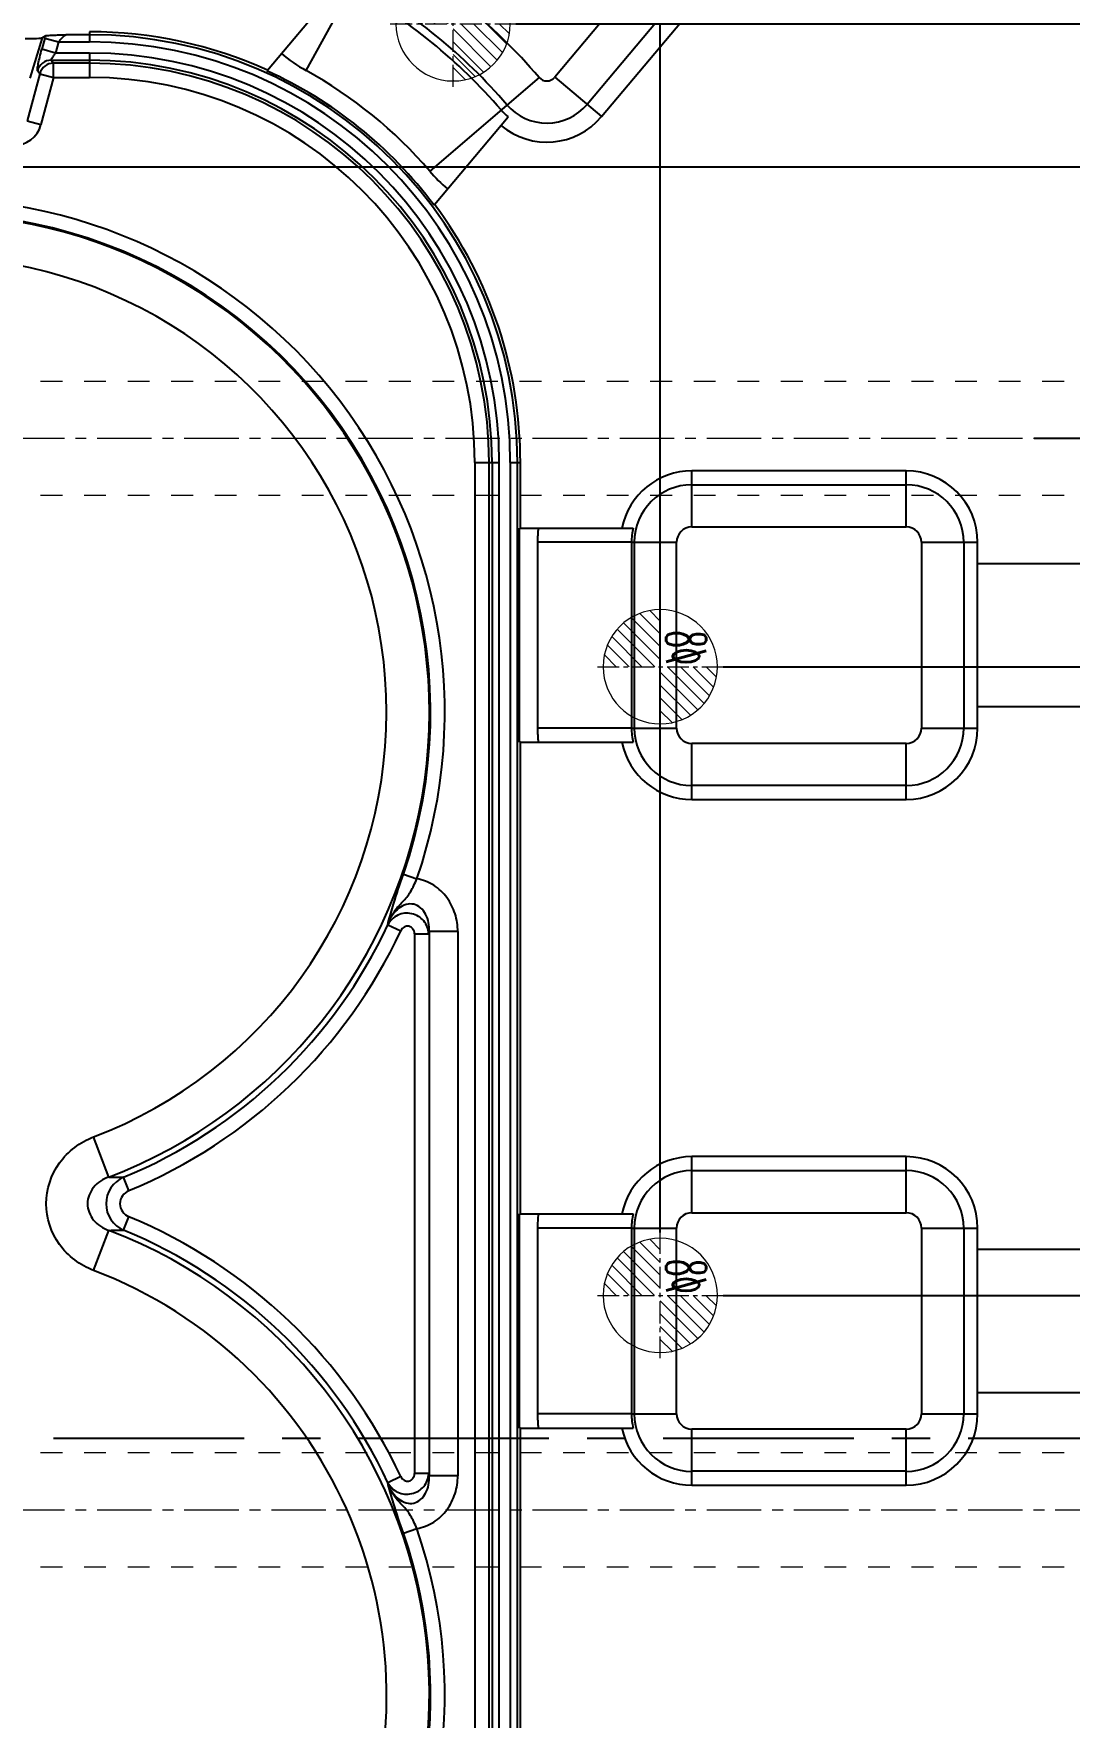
# Model space of a CAD drawing. Header units: millimetres. Extents: x 1727 to 4210, y -6182 to 759.
# Drawn here: x 2670.9 to 2743.4, y -2727.3 to -2609.5 of the extents above; entities that cross this region are included whole.
import ezdxf
from ezdxf.enums import TextEntityAlignment as Align

# ---------------------------------------------------------------- set-up
doc = ezdxf.new("R2010")
doc.units = ezdxf.units.MM
doc.header["$LTSCALE"] = 16.335
doc.header["$PDMODE"] = 3
doc.header["$PDSIZE"] = 0.3125
doc.linetypes.add('CENTER', pattern=[0.6, 0.375, -0.075, 0.075, -0.075])
doc.linetypes.add('HIDDEN', pattern=[0.2, 0.1, -0.1])
doc.layers.get('0').update_dxf_attribs({"linetype": 'CONTINUOUS'})
doc.layers.get('Defpoints').update_dxf_attribs({"linetype": 'CONTINUOUS'})
for name, color, linetype, lineweight in [('cool', 153, 'HIDDEN', 9), ('dim', 82, 'CONTINUOUS', 9), ('epin', 13, 'CONTINUOUS', 9)]:
    doc.layers.add(name, color=color, linetype=linetype, lineweight=lineweight)
doc.layers.add('DEFAULT_2', color=8, linetype='HIDDEN')
doc.styles.get("Standard").update_dxf_attribs({"font": 'txt', "width": 0.8})
doc.styles.add('TXT05', font='txt.shx', dxfattribs={"width": 0.5, "bigfont": 'gbcbig.shx'})
doc.dimstyles.new('mold', dxfattribs={"dimtxt": 8, "dimasz": 5, "dimexe": 0, "dimexo": 0, "dimgap": 0, "dimtad": 1, "dimzin": 1, "dimtxsty": 'Standard', "dimcen": 0, "dimclrd": 4, "dimclre": 4, "dimclrt": 6, "dimazin": 0, "dimtfac": 1, "dimtofl": 0, "dimtmove": 0, "dimatfit": 3, "dimfxl": 0, "dimarcsym": 0})

# ---------------------------------------------------------------- blocks, each defined once
blk = doc.blocks.new('epin_ejp_8')
at = {"layer": 'epin'}
h = blk.add_hatch(dxfattribs=at)
h.set_pattern_fill('_ANSI31', color=123, scale=0.2, angle=90, style=0)
h.set_pattern_definition([(135, (-263.1036, 1313.3417), (-0.4490128, -0.4490128), [])])
h.paths.add_polyline_path([(0, 4, 0.414214), (-4, 0), (0, 0)])
h.paths.add_polyline_path([(4, 0), (0, 0), (0, -4, 0.414214)])
at = {"layer": 'epin', "color": 1, "linetype": 'CENTER', "ltscale": 0.248791}
for p, q in [((0, -4.4), (0, 4.4)), ((-4.4, 0), (4.4, 0))]:
    blk.add_line(p, q, dxfattribs=at)
at = {"layer": 'epin'}
blk.add_circle((0, 0), 4, dxfattribs=at)
at = {"layer": 'epin', "color": 6, "style": 'TXT05', "width": 0.5}
blk.add_text('%%c8', height=2.8, dxfattribs=at).set_placement((1.33, 1.8), align=Align.MIDDLE)
blk = doc.blocks.new('124')
at = {"layer": 'cool', "ltscale": 0.932966}
for p, q in [((10.14, -1344.71), (401.48, -1344.71)), ((10.14, -1352.71), (401.48, -1352.71))]:
    blk.add_line(p, q, dxfattribs=at)
at = {"layer": 'cool', "color": 1, "linetype": 'CENTER', "ltscale": 0.621977}
blk.add_line((-4.19, -1348.71), (415.81, -1348.71), dxfattribs=at)
blk = doc.blocks.new('*D524')
at = {"color": 4, "lineweight": -2}
for p, q in [((2713.22, -2532.77), (2819.63, -2532.77)), ((2819.63, -2537.77), (2819.63, -2877.77)), ((2704.39, -2882.77), (2819.63, -2882.77))]:
    blk.add_line(p, q, dxfattribs=at)
at = {"color": 4}
for points in [[(2818.8, -2537.77), (2820.46, -2537.77), (2819.63, -2532.77)], [(2818.8, -2877.77), (2820.46, -2877.77), (2819.63, -2882.77)]]:
    blk.add_solid(points, dxfattribs=at)
at = {"layer": 'Defpoints', "color": 0}
for p in [(2713.22, -2532.77), (2704.39, -2882.77), (2819.63, -2882.77)]:
    blk.add_point(p, dxfattribs=at)
at = {"color": 6, "insert": (2814.96, -2677.07), "char_height": 8, "attachment_point": 5, "rotation": 90}
blk.add_mtext('350,00', dxfattribs=at)
blk = doc.blocks.new('*D566')
at = {"layer": 'Defpoints', "color": 0}
for p in [(2562.27, -2707.77), (2766.46, -2707.77), (2778.75, -2707.77)]:
    blk.add_point(p, dxfattribs=at)
at = {"layer": 'dim', "color": 4, "lineweight": -2}
blk.add_line((2766.46, -2707.77), (2789.42, -2707.77), dxfattribs=at)
at = {"layer": 'dim', "color": 6, "insert": (2784.08, -2704.85), "char_height": 5, "attachment_point": 5}
blk.add_mtext('0,00', dxfattribs=at)
blk = doc.blocks.new('*D567')
at = {"layer": 'Defpoints', "color": 0}
for p in [(2719.17, -2697.77), (2778.75, -2697.77), (2562.27, -2707.77)]:
    blk.add_point(p, dxfattribs=at)
at = {"layer": 'dim', "color": 4, "lineweight": -2}
blk.add_line((2719.17, -2697.77), (2792.08, -2697.77), dxfattribs=at)
at = {"layer": 'dim', "color": 6, "insert": (2785.42, -2694.85), "char_height": 5, "attachment_point": 5}
blk.add_mtext('10,00', dxfattribs=at)
blk = doc.blocks.new('*D568')
at = {"layer": 'Defpoints', "color": 0}
for p in [(2719.17, -2653.77), (2778.75, -2653.77), (2562.27, -2707.77)]:
    blk.add_point(p, dxfattribs=at)
at = {"layer": 'dim', "color": 4, "lineweight": -2}
blk.add_line((2719.17, -2653.77), (2794.08, -2653.77), dxfattribs=at)
at = {"layer": 'dim', "color": 6, "insert": (2786.42, -2650.85), "char_height": 5, "attachment_point": 5}
blk.add_mtext('54,00', dxfattribs=at)
blk = doc.blocks.new('*D569')
at = {"layer": 'Defpoints', "color": 0}
for p in [(2740.93, -2637.77), (2778.75, -2637.77), (2562.27, -2707.77)]:
    blk.add_point(p, dxfattribs=at)
at = {"layer": 'dim', "color": 4, "lineweight": -2}
blk.add_line((2740.93, -2637.77), (2793.42, -2637.77), dxfattribs=at)
at = {"layer": 'dim', "color": 6, "insert": (2786.08, -2634.85), "char_height": 5, "attachment_point": 5}
blk.add_mtext('70,00', dxfattribs=at)
blk = doc.blocks.new('*D570')
at = {"layer": 'Defpoints', "color": 0}
for p in [(2565.57, -2618.77), (2778.75, -2618.77), (2562.27, -2707.77)]:
    blk.add_point(p, dxfattribs=at)
at = {"layer": 'dim', "color": 4, "lineweight": -2}
blk.add_line((2565.57, -2618.77), (2794.08, -2618.77), dxfattribs=at)
at = {"layer": 'dim', "color": 6, "insert": (2786.42, -2615.85), "char_height": 5, "attachment_point": 5}
blk.add_mtext('89,00', dxfattribs=at)
blk = doc.blocks.new('*D571')
at = {"layer": 'Defpoints', "color": 0}
for p in [(2566.67, -2599.77), (2778.75, -2599.77), (2562.27, -2707.77)]:
    blk.add_point(p, dxfattribs=at)
at = {"layer": 'dim', "color": 4, "lineweight": -2}
blk.add_line((2566.67, -2599.77), (2796.08, -2599.77), dxfattribs=at)
at = {"layer": 'dim', "color": 6, "insert": (2787.42, -2596.85), "char_height": 5, "attachment_point": 5}
blk.add_mtext('108,00', dxfattribs=at)
blk = doc.blocks.new('*D572')
at = {"layer": 'Defpoints', "color": 0}
for p in [(2704.67, -2608.77), (2778.75, -2608.77), (2562.27, -2707.77)]:
    blk.add_point(p, dxfattribs=at)
at = {"layer": 'dim', "color": 4, "lineweight": -2}
blk.add_line((2704.67, -2608.77), (2794.08, -2608.77), dxfattribs=at)
at = {"layer": 'dim', "color": 6, "insert": (2786.42, -2605.85), "char_height": 5, "attachment_point": 5}
blk.add_mtext('99,00', dxfattribs=at)
blk = doc.blocks.new('*D573')
at = {"layer": 'Defpoints', "color": 0}
for p in [(2741.07, -2557.77), (2778.75, -2557.77), (2562.27, -2707.77)]:
    blk.add_point(p, dxfattribs=at)
at = {"layer": 'dim', "color": 4, "lineweight": -2}
blk.add_line((2741.07, -2557.77), (2796.08, -2557.77), dxfattribs=at)
at = {"layer": 'dim', "color": 6, "insert": (2787.42, -2554.85), "char_height": 5, "attachment_point": 5}
blk.add_mtext('150,00', dxfattribs=at)
blk = doc.blocks.new('*D574')
at = {"layer": 'Defpoints', "color": 0}
for p in [(2721.39, -2582.77), (2778.75, -2582.77), (2562.27, -2707.77)]:
    blk.add_point(p, dxfattribs=at)
at = {"layer": 'dim', "color": 4, "lineweight": -2}
blk.add_line((2721.39, -2582.77), (2796.75, -2582.77), dxfattribs=at)
at = {"layer": 'dim', "color": 6, "insert": (2787.75, -2579.85), "char_height": 5, "attachment_point": 5}
blk.add_mtext('125,00', dxfattribs=at)
blk = doc.blocks.new('*D578')
at = {"layer": 'Defpoints', "color": 0}
for p in [(2700.27, -2525.66), (2700.27, -2604.37), (2562.27, -2707.77)]:
    blk.add_point(p, dxfattribs=at)
at = {"layer": 'dim', "color": 4, "lineweight": -2}
blk.add_line((2700.27, -2604.37), (2700.27, -2507.66), dxfattribs=at)
at = {"layer": 'dim', "color": 6, "insert": (2697.36, -2516.66), "char_height": 5, "attachment_point": 5, "rotation": 90}
blk.add_mtext('138,00', dxfattribs=at)
blk = doc.blocks.new('*D579')
at = {"layer": 'Defpoints', "color": 0}
for p in [(2714.77, -2525.66), (2714.77, -2693.37), (2562.27, -2707.77)]:
    blk.add_point(p, dxfattribs=at)
at = {"layer": 'dim', "color": 4, "lineweight": -2}
blk.add_line((2714.77, -2693.37), (2714.77, -2506.99), dxfattribs=at)
at = {"layer": 'dim', "color": 6, "insert": (2711.86, -2516.32), "char_height": 5, "attachment_point": 5, "rotation": 90}
blk.add_mtext('152,50', dxfattribs=at)
blk = doc.blocks.new('*D580')
at = {"layer": 'Defpoints', "color": 0}
for p in [(2732.27, -2525.66), (2732.27, -2554.47), (2562.27, -2707.77)]:
    blk.add_point(p, dxfattribs=at)
at = {"layer": 'dim', "color": 4, "lineweight": -2}
blk.add_line((2732.27, -2554.47), (2732.27, -2508.32), dxfattribs=at)
at = {"layer": 'dim', "color": 6, "insert": (2729.36, -2516.99), "char_height": 5, "attachment_point": 5, "rotation": 90}
blk.add_mtext('170,00', dxfattribs=at)
blk = doc.blocks.new('*D581')
at = {"layer": 'Defpoints', "color": 0}
for p in [(2562.27, -2707.77), (2719.17, -2748.77), (2779.7, -2748.77)]:
    blk.add_point(p, dxfattribs=at)
at = {"layer": 'dim', "color": 4, "lineweight": -2}
blk.add_line((2719.17, -2748.77), (2793.7, -2748.77), dxfattribs=at)
at = {"layer": 'dim', "color": 6, "insert": (2786.7, -2745.85), "char_height": 5, "attachment_point": 5}
blk.add_mtext('41,00', dxfattribs=at)
blk = doc.blocks.new('*D582')
at = {"layer": 'Defpoints', "color": 0}
for p in [(2562.27, -2707.77), (2752.87, -2712.77), (2779.7, -2716.68)]:
    blk.add_point(p, dxfattribs=at)
at = {"layer": 'dim', "color": 4, "lineweight": -2}
for p, q in [((2752.87, -2712.77), (2771.7, -2712.77)), ((2771.7, -2712.77), (2775.7, -2716.68)), ((2775.7, -2716.68), (2791.04, -2716.68))]:
    blk.add_line(p, q, dxfattribs=at)
at = {"layer": 'dim', "color": 6, "insert": (2785.37, -2713.76), "char_height": 5, "attachment_point": 5}
blk.add_mtext('5,00', dxfattribs=at)
blk = doc.blocks.new('*D583')
at = {"layer": 'Defpoints', "color": 0}
for p in [(2562.27, -2707.77), (2740.71, -2767.77), (2779.7, -2767.77)]:
    blk.add_point(p, dxfattribs=at)
at = {"layer": 'dim', "color": 4, "lineweight": -2}
blk.add_line((2740.71, -2767.77), (2794.37, -2767.77), dxfattribs=at)
at = {"layer": 'dim', "color": 6, "insert": (2787.04, -2764.85), "char_height": 5, "attachment_point": 5}
blk.add_mtext('60,00', dxfattribs=at)
blk = doc.blocks.new('*D584')
at = {"layer": 'Defpoints', "color": 0}
for p in [(2562.27, -2707.77), (2593.67, -2796.77), (2779.7, -2796.77)]:
    blk.add_point(p, dxfattribs=at)
at = {"layer": 'dim', "color": 4, "lineweight": -2}
blk.add_line((2593.67, -2796.77), (2795.04, -2796.77), dxfattribs=at)
at = {"layer": 'dim', "color": 6, "insert": (2787.37, -2793.85), "char_height": 5, "attachment_point": 5}
blk.add_mtext('89,00', dxfattribs=at)
blk = doc.blocks.new('*D585')
at = {"layer": 'Defpoints', "color": 0}
for p in [(2562.27, -2707.77), (2708.38, -2822.77), (2779.7, -2822.77)]:
    blk.add_point(p, dxfattribs=at)
at = {"layer": 'dim', "color": 4, "lineweight": -2}
blk.add_line((2708.38, -2822.77), (2796.37, -2822.77), dxfattribs=at)
at = {"layer": 'dim', "color": 6, "insert": (2788.04, -2819.85), "char_height": 5, "attachment_point": 5}
blk.add_mtext('115,00', dxfattribs=at)
blk = doc.blocks.new('*D586')
at = {"layer": 'Defpoints', "color": 0}
for p in [(2562.27, -2707.77), (2704.17, -2783.77), (2779.7, -2783.77)]:
    blk.add_point(p, dxfattribs=at)
at = {"layer": 'dim', "color": 4, "lineweight": -2}
blk.add_line((2704.17, -2783.77), (2795.04, -2783.77), dxfattribs=at)
at = {"layer": 'dim', "color": 6, "insert": (2787.37, -2780.85), "char_height": 5, "attachment_point": 5}
blk.add_mtext('76,00', dxfattribs=at)
blk = doc.blocks.new('*D587')
at = {"layer": 'Defpoints', "color": 0}
for p in [(2562.27, -2707.77), (2741.07, -2857.77), (2779.7, -2857.77)]:
    blk.add_point(p, dxfattribs=at)
at = {"layer": 'dim', "color": 4, "lineweight": -2}
blk.add_line((2741.07, -2857.77), (2797.04, -2857.77), dxfattribs=at)
at = {"layer": 'dim', "color": 6, "insert": (2788.37, -2854.85), "char_height": 5, "attachment_point": 5}
blk.add_mtext('150,00', dxfattribs=at)
blk = doc.blocks.new('*D591')
at = {"layer": 'Defpoints', "color": 0}
for p in [(2562.27, -2707.77), (2699.77, -2788.17), (2699.77, -2889.02)]:
    blk.add_point(p, dxfattribs=at)
at = {"layer": 'dim', "color": 4, "lineweight": -2}
blk.add_line((2699.77, -2788.17), (2699.77, -2907.69), dxfattribs=at)
at = {"layer": 'dim', "color": 6, "insert": (2696.86, -2898.36), "char_height": 5, "attachment_point": 5, "rotation": 90}
blk.add_mtext('137,50', dxfattribs=at)
blk = doc.blocks.new('*D592')
at = {"layer": 'Defpoints', "color": 0}
for p in [(2562.27, -2707.77), (2714.77, -2753.17), (2714.77, -2889.02)]:
    blk.add_point(p, dxfattribs=at)
at = {"layer": 'dim', "color": 4, "lineweight": -2}
blk.add_line((2714.77, -2753.17), (2714.77, -2907.69), dxfattribs=at)
at = {"layer": 'dim', "color": 6, "insert": (2711.86, -2898.36), "char_height": 5, "attachment_point": 5, "rotation": 90}
blk.add_mtext('152,50', dxfattribs=at)
blk = doc.blocks.new('*D593')
at = {"layer": 'Defpoints', "color": 0}
for p in [(2562.27, -2707.77), (2732.27, -2861.43), (2732.27, -2889.02)]:
    blk.add_point(p, dxfattribs=at)
at = {"layer": 'dim', "color": 4, "lineweight": -2}
blk.add_line((2732.27, -2861.43), (2732.27, -2906.36), dxfattribs=at)
at = {"layer": 'dim', "color": 6, "insert": (2729.36, -2897.69), "char_height": 5, "attachment_point": 5, "rotation": 90}
blk.add_mtext('170,00', dxfattribs=at)

msp = doc.modelspace()

# ---------------------------------------------------------------- linework, layer by layer
at = {"color": 7, "linetype": 'Continuous'}
for p, q in [((2717.123, -2600.903), (2707.385, -2612.508)), ((2689.981, -2612.031), (2694.852, -2603.205)), ((2719.386, -2602.802), (2709.648, -2614.407)), ((2710.664, -2615.26), (2720.402, -2603.654)), ((2687.277, -2612.017), (2692.484, -2605.811)), ((2671.518, -2609.739), (2670.656, -2612.574)), ((2671.692, -2609.775), (2671.484, -2610.551)), ((2671.518, -2609.739), (2671.738, -2609.606)), ((2671.692, -2609.775), (2672.66, -2610.035)), ((2672.66, -2610.035), (2672.452, -2610.81)), ((2672.66, -2610.035), (2674.833, -2610.035)), ((2674.833, -2609.533), (2673.167, -2609.533)), ((2674.833, -2609.329), (2674.833, -2610.035)), ((2672.452, -2610.81), (2671.484, -2610.551)), ((2672.151, -2611.312), (2674.833, -2611.312)), ((2672.151, -2611.312), (2672.31, -2611.519)), ((2674.833, -2610.81), (2672.452, -2610.81)), ((2674.833, -2610.81), (2674.833, -2612.522)), ((2671.342, -2612.262), (2670.46, -2615.555)), ((2671.342, -2612.262), (2671.183, -2612.055)), ((2671.342, -2612.262), (2672.31, -2612.522)), ((2672.31, -2612.522), (2671.428, -2615.815)), ((2672.31, -2612.522), (2672.31, -2611.519)), ((2674.833, -2611.519), (2672.31, -2611.519)), ((2672.31, -2612.522), (2674.833, -2612.522)), ((2706.288, -2612.514), (2698.638, -2619.078)), ((2707.385, -2612.508), (2710.664, -2615.26)), ((2670.46, -2615.555), (2671.428, -2615.815)), ((2698.973, -2621.415), (2704.119, -2615.281)), ((2701.79, -2639.479), (2703.501, -2639.479)), ((2701.79, -2639.479), (2701.79, -2751.034)), ((2702.793, -2751.034), (2702.793, -2639.479)), ((2703, -2639.479), (2703, -2751.034)), ((2703.501, -2751.034), (2703.501, -2639.479)), ((2704.277, -2639.479), (2704.983, -2639.479)), ((2704.277, -2639.479), (2704.277, -2751.034)), ((2704.779, -2751.034), (2704.779, -2639.479)), ((2704.983, -2644.059), (2704.983, -2639.479)), ((2731.983, -2640.059), (2716.983, -2640.059)), ((2716.983, -2643.987), (2716.983, -2640.059)), ((2731.983, -2643.987), (2731.983, -2640.059)), ((2716.983, -2641.032), (2731.983, -2641.032)), ((2704.931, -2659.059), (2704.931, -2644.059)), ((2704.983, -2644.059), (2712.879, -2644.059)), ((2716.983, -2643.987), (2731.983, -2643.987)), ((2712.759, -2645.059), (2706.183, -2645.059)), ((2706.183, -2645.059), (2706.183, -2658.059)), ((2712.759, -2645.059), (2712.759, -2658.059)), ((2712.879, -2645.059), (2715.911, -2645.059)), ((2712.957, -2658.059), (2712.957, -2645.059)), ((2715.911, -2658.059), (2715.911, -2645.059)), ((2733.055, -2645.059), (2736.983, -2645.059)), ((2733.055, -2645.059), (2733.055, -2658.059)), ((2736.01, -2645.059), (2736.01, -2658.059)), ((2736.983, -2658.059), (2736.983, -2645.059)), ((2752.048, -2646.559), (2736.983, -2646.559)), ((2736.964, -2656.559), (2757.048, -2656.559)), ((2712.759, -2658.059), (2706.183, -2658.059)), ((2712.879, -2658.059), (2715.911, -2658.059)), ((2733.055, -2658.059), (2736.983, -2658.059)), ((2704.983, -2659.059), (2712.879, -2659.059)), ((2704.983, -2692.059), (2704.983, -2659.059)), ((2731.983, -2659.131), (2716.983, -2659.131)), ((2716.983, -2663.059), (2716.983, -2659.131)), ((2731.983, -2663.059), (2731.983, -2659.131)), ((2731.983, -2662.085), (2716.983, -2662.085)), ((2716.983, -2663.059), (2731.983, -2663.059)), ((2696.794, -2668.291), (2697.739, -2668.616)), ((2695.708, -2671.824), (2695.739, -2671.68)), ((2695.708, -2671.824), (2696.614, -2672.247)), ((2697.567, -2672.458), (2698.566, -2672.458)), ((2697.567, -2672.458), (2697.567, -2710.246)), ((2700.598, -2672.308), (2698.599, -2672.308)), ((2698.599, -2672.308), (2698.599, -2710.396)), ((2700.598, -2672.307), (2700.598, -2710.397)), ((2676.178, -2689.484), (2675.11, -2686.682)), ((2731.983, -2688.059), (2716.983, -2688.059)), ((2716.983, -2691.987), (2716.983, -2688.059)), ((2731.983, -2691.987), (2731.983, -2688.059)), ((2716.983, -2689.032), (2731.983, -2689.032)), ((2677.588, -2690.428), (2677.207, -2689.504)), ((2677.207, -2693.2), (2677.588, -2692.276)), ((2704.931, -2707.059), (2704.931, -2692.059)), ((2704.983, -2692.059), (2712.879, -2692.059)), ((2716.983, -2691.987), (2731.983, -2691.987)), ((2675.11, -2696.022), (2676.178, -2693.22)), ((2712.759, -2693.059), (2706.183, -2693.059)), ((2706.183, -2693.059), (2706.183, -2706.059)), ((2712.759, -2693.059), (2712.759, -2706.059)), ((2712.879, -2693.059), (2715.911, -2693.059)), ((2712.957, -2706.059), (2712.957, -2693.059)), ((2715.911, -2706.059), (2715.911, -2693.059)), ((2733.055, -2693.059), (2736.983, -2693.059)), ((2733.055, -2693.059), (2733.055, -2706.059)), ((2736.01, -2693.059), (2736.01, -2706.059)), ((2736.983, -2706.059), (2736.983, -2693.059)), ((2752.048, -2694.559), (2736.983, -2694.559)), ((2736.964, -2704.559), (2757.048, -2704.559)), ((2712.759, -2706.059), (2706.183, -2706.059)), ((2712.879, -2706.059), (2715.911, -2706.059)), ((2733.055, -2706.059), (2736.983, -2706.059)), ((2704.983, -2707.059), (2712.879, -2707.059)), ((2704.983, -2741.059), (2704.983, -2707.059)), ((2731.983, -2707.131), (2716.983, -2707.131)), ((2716.983, -2711.059), (2716.983, -2707.131)), ((2731.983, -2711.059), (2731.983, -2707.131)), ((2696.614, -2710.458), (2695.708, -2710.88)), ((2698.566, -2710.246), (2697.567, -2710.246)), ((2700.598, -2710.396), (2698.599, -2710.396)), ((2731.983, -2710.085), (2716.983, -2710.085)), ((2695.739, -2711.025), (2695.708, -2710.88)), ((2716.983, -2711.059), (2731.983, -2711.059)), ((2696.794, -2714.414), (2697.74, -2714.089))]:
    msp.add_line(p, q, dxfattribs=at)
at = {"color": 1, "linetype": 'CENTER', "ltscale": 2.176921}
msp.add_line((2352.273, -2707.769), (2772.273, -2707.769), dxfattribs=at)
at = {"color": 7, "linetype": 'Continuous'}
for centre, radius, start, end in [((2674.833, -2639.479), 41.431, 40.60493, 61.10635), ((2674.833, -2639.479), 37.926, 40.60493, 61.10635), ((2674.833, -2639.479), 38.476, 40.60493, 61.10635), ((2693.985, -2615.749), 23.079, 164.56549, 164.99997), ((2674.833, -2639.479), 30.15, 65.62256, 90), ((2674.833, -2639.479), 29.946, 0, 90), ((2674.833, -2639.479), 29.444, 0, 90), ((2672.155, -2612.32), 1.008, 90.24128, 164.75867), ((2674.833, -2639.479), 28.668, 0, 90), ((2674.833, -2639.479), 28.167, 0, 90), ((2695.199, -2602.576), 10.8, 230, 241.10635), ((2672.314, -2612.527), 1.008, 90.22948, 164.77052), ((2674.833, -2639.479), 27.959, 0, 90), ((2674.833, -2639.479), 26.957, 0, 90), ((2674.833, -2639.479), 30.098, 36.7847, 65.65046), ((2674.833, -2639.479), 31.35, 40.60493, 61.10635), ((2706.834, -2612.046), 0.719, 220.60493, 320), ((2706.834, -2612.046), 4.224, 220.60493, 230), ((2706.834, -2612.046), 3.674, 220.60493, 320), ((2669.492, -2615.296), 2.004, 269.98167, 345.01778), ((2706.834, -2612.046), 5, 230, 320), ((2706.834, -2612.046), 10.8, 220.60493, 230), ((2663.778, -2656.931), 34.916, 341.0165, 119.00234), ((2663.778, -2656.931), 34.835, 290.85165, 114.60938), ((2663.778, -2656.931), 35.915, 341.01334, 97.31833), ((2674.833, -2639.479), 30.15, 0, 36.80809), ((2663.778, -2656.931), 31.836, 290.85169, 131.64665), ((2716.983, -2645.059), 5, 90, 168.46304), ((2731.983, -2645.059), 5, 0, 90), ((2716.983, -2645.059), 4.027, 90, 180), ((2731.983, -2645.059), 4.027, 0, 90), ((2716.983, -2645.059), 10.8, 174.68723, 180), ((2716.983, -2645.059), 4.224, 166.30535, 180), ((2716.983, -2645.059), 1.072, 90, 180), ((2731.983, -2645.059), 1.072, 0, 90), ((2716.983, -2658.059), 10.8, 180, 185.31277), ((2716.983, -2658.059), 4.224, 180, 193.69465), ((2716.983, -2658.059), 4.027, 180, 270), ((2716.983, -2658.059), 1.072, 180, 270), ((2731.983, -2658.059), 5, 270, 0), ((2731.983, -2658.059), 4.027, 270, 0), ((2731.983, -2658.059), 1.072, 270, 0), ((2716.983, -2658.059), 5, 191.53696, 270), ((2663.778, -2656.931), 35.233, 292.40459, 334.99414), ((2663.778, -2656.931), 36.232, 292.40471, 334.99414), ((2624.789, -2656.742), 75.433, 347.9727, 348.0931), ((2716.983, -2693.059), 5, 90, 168.46304), ((2731.983, -2693.059), 5, 0, 90), ((2716.983, -2693.059), 4.027, 90, 180), ((2731.983, -2693.059), 4.027, 0, 90), ((2677.996, -2691.352), 2.01, 113.13025, 246.8723), ((2663.778, -2725.773), 36.232, 25.00588, 67.59529), ((2716.983, -2693.059), 10.8, 174.68723, 180), ((2716.983, -2693.059), 4.224, 166.30535, 180), ((2716.983, -2693.059), 1.072, 90, 180), ((2731.983, -2693.059), 1.072, 0, 90), ((2663.778, -2725.773), 34.835, 241.53828, 69.14835), ((2663.778, -2725.773), 35.233, 25.00586, 67.59541), ((2663.778, -2725.773), 31.836, 249.59286, 69.1483), ((2716.983, -2706.059), 10.8, 180, 185.31277), ((2716.983, -2706.059), 4.224, 180, 193.69465), ((2716.983, -2706.059), 4.027, 180, 270), ((2716.983, -2706.059), 1.072, 180, 270), ((2731.983, -2706.059), 5, 270, 0), ((2731.983, -2706.059), 4.027, 270, 0), ((2731.983, -2706.059), 1.072, 270, 0), ((2716.983, -2706.059), 5, 191.53696, 270), ((2624.801, -2725.96), 75.42, 11.90676, 12.02719), ((2663.778, -2725.773), 35.915, 263.99231, 18.9863), ((2663.778, -2725.773), 34.916, 263.99549, 18.98515)]:
    msp.add_arc(centre, radius, start, end, dxfattribs=at)
msp.add_ellipse((2670.47, -2609.743), major_axis=(1.053, 0.009), ratio=0.0567968, start_param=-1.7190994, end_param=-0.0952047, dxfattribs=at)
for points, knots in [([(2671.738, -2609.606), (2671.754, -2609.596), (2671.814, -2609.591), (2671.923, -2609.577), (2672.082, -2609.569), (2672.348, -2609.556), (2672.713, -2609.546), (2673.014, -2609.538), (2673.167, -2609.533)], [0, 0, 0, 0, 0.0399172, 0.1207619, 0.2341016, 0.3702991, 0.67908, 1, 1, 1, 1]), ([(2672.66, -2610.035), (2672.708, -2609.975), (2672.802, -2609.864), (2672.941, -2609.712), (2673.059, -2609.605), (2673.133, -2609.54), (2673.167, -2609.533)], [0, 0, 0, 0, 0.3176558, 0.6119425, 0.8543796, 1, 1, 1, 1]), ([(2671.183, -2612.055), (2671.173, -2612.042), (2671.176, -2611.988), (2671.181, -2611.893), (2671.206, -2611.745), (2671.257, -2611.474), (2671.349, -2611.07), (2671.436, -2610.731), (2671.484, -2610.551)], [0, 0, 0, 0, 0.0309384, 0.0957, 0.1929796, 0.3186544, 0.6353373, 1, 1, 1, 1]), ([(2672.452, -2610.81), (2672.406, -2610.869), (2672.324, -2610.975), (2672.217, -2611.136), (2672.168, -2611.22), (2672.135, -2611.305), (2672.151, -2611.312)], [0, 0, 0, 0, 0.378419, 0.6956466, 0.913011, 1, 1, 1, 1]), ([(2695.739, -2671.68), (2695.858, -2671.246), (2696.168, -2670.103), (2696.556, -2668.983), (2696.795, -2668.289)], [0, 0, 0, 0, 0.3797776, 1, 1, 1, 1]), ([(2695.739, -2671.68), (2695.847, -2671.401), (2696.062, -2671.002), (2696.434, -2670.536), (2696.743, -2670.218), (2697.043, -2669.889), (2697.305, -2669.508), (2697.531, -2669.077), (2697.671, -2668.773), (2697.739, -2668.616)], [0, 0, 0, 0, 0.2433233, 0.3648573, 0.4848852, 0.6041115, 0.7275307, 0.8603187, 1, 1, 1, 1]), ([(2700.598, -2672.307), (2700.598, -2671.886), (2700.473, -2671.037), (2699.9, -2669.886), (2698.965, -2668.996), (2698.154, -2668.685), (2697.739, -2668.616)], [0, 0, 0, 0, 0.2502077, 0.5004126, 0.7502905, 1, 1, 1, 1]), ([(2698.599, -2672.308), (2698.609, -2672.095), (2698.582, -2671.674), (2698.387, -2671.088), (2698.03, -2670.622), (2697.529, -2670.345), (2696.958, -2670.384), (2696.44, -2670.658), (2696.019, -2671.111), (2695.82, -2671.482), (2695.739, -2671.68)], [0, 0, 0, 0, 0.1352842, 0.2649181, 0.3870318, 0.5001554, 0.6130562, 0.7348253, 0.8644458, 1, 1, 1, 1]), ([(2698.566, -2672.458), (2698.556, -2672.138), (2698.301, -2671.48), (2697.401, -2670.949), (2696.362, -2671.051), (2695.852, -2671.539), (2695.708, -2671.824)], [0, 0, 0, 0, 0.246892, 0.5000245, 0.7531398, 1, 1, 1, 1]), ([(2697.567, -2672.458), (2697.567, -2672.341), (2697.489, -2672.11), (2697.193, -2671.889), (2696.831, -2671.964), (2696.664, -2672.14), (2696.614, -2672.247)], [0, 0, 0, 0, 0.2579226, 0.4998142, 0.7418401, 1, 1, 1, 1]), ([(2675.11, -2696.022), (2674.175, -2695.666), (2672.466, -2694.389), (2671.471, -2691.352), (2672.466, -2688.315), (2674.176, -2687.038), (2675.11, -2686.682)], [0, 0, 0, 0, 0.2502705, 0.5000355, 0.749785, 1, 1, 1, 1]), ([(2676.178, -2689.484), (2675.77, -2689.622), (2675.02, -2690.097), (2674.529, -2691.352), (2675.02, -2692.607), (2675.77, -2693.082), (2676.178, -2693.22)], [0, 0, 0, 0, 0.2572614, 0.4999923, 0.7427258, 1, 1, 1, 1]), ([(2676.178, -2689.484), (2676.265, -2689.486), (2676.608, -2689.492), (2676.952, -2689.499), (2677.207, -2689.504)], [0, 0, 0, 0, 0.255955, 1, 1, 1, 1]), ([(2677.588, -2690.428), (2677.406, -2690.503), (2677.09, -2690.768), (2676.889, -2691.352), (2677.09, -2691.936), (2677.406, -2692.201), (2677.588, -2692.276)], [0, 0, 0, 0, 0.252418, 0.499957, 0.7474939, 1, 1, 1, 1]), ([(2676.178, -2693.22), (2676.265, -2693.218), (2676.608, -2693.212), (2676.952, -2693.205), (2677.207, -2693.2)], [0, 0, 0, 0, 0.2559276, 1, 1, 1, 1]), ([(2695.708, -2710.88), (2695.852, -2711.165), (2696.362, -2711.654), (2697.402, -2711.755), (2698.301, -2711.224), (2698.556, -2710.566), (2698.566, -2710.246)], [0, 0, 0, 0, 0.2468663, 0.5000096, 0.7531143, 1, 1, 1, 1]), ([(2695.739, -2711.025), (2695.82, -2711.222), (2696.019, -2711.594), (2696.44, -2712.047), (2696.959, -2712.32), (2697.53, -2712.359), (2698.031, -2712.081), (2698.387, -2711.616), (2698.582, -2711.029), (2698.609, -2710.609), (2698.599, -2710.396)], [0, 0, 0, 0, 0.1356154, 0.2653064, 0.3871386, 0.5000753, 0.6131635, 0.7352179, 0.8647802, 1, 1, 1, 1]), ([(2696.614, -2710.458), (2696.664, -2710.564), (2696.831, -2710.74), (2697.193, -2710.815), (2697.489, -2710.594), (2697.567, -2710.364), (2697.567, -2710.246)], [0, 0, 0, 0, 0.2579232, 0.4997936, 0.7418405, 1, 1, 1, 1]), ([(2697.74, -2714.089), (2698.154, -2714.02), (2698.965, -2713.709), (2699.9, -2712.818), (2700.473, -2711.667), (2700.598, -2710.818), (2700.598, -2710.397)], [0, 0, 0, 0, 0.2496886, 0.4995675, 0.7497819, 1, 1, 1, 1]), ([(2697.739, -2714.089), (2697.672, -2713.931), (2697.532, -2713.627), (2697.306, -2713.196), (2697.043, -2712.815), (2696.743, -2712.486), (2696.434, -2712.168), (2696.062, -2711.702), (2695.847, -2711.303), (2695.739, -2711.025)], [0, 0, 0, 0, 0.139682, 0.2724675, 0.3959153, 0.5151235, 0.6351461, 0.756682, 1, 1, 1, 1]), ([(2696.795, -2714.414), (2696.556, -2713.72), (2696.168, -2712.601), (2695.858, -2711.458), (2695.739, -2711.025)], [0, 0, 0, 0, 0.6202073, 1, 1, 1, 1])]:
    msp.add_open_spline(points, degree=3, knots=knots, dxfattribs=at)
at = {"layer": 'DEFAULT_2', "color": 8, "linetype": 'HIDDEN'}
for p, q in [((2687.277, -2612.017), (2687.242, -2612.058)), ((2698.938, -2621.456), (2698.973, -2621.415)), ((2704.983, -2644.059), (2704.931, -2644.059)), ((2712.759, -2645.059), (2712.879, -2645.059)), ((2712.759, -2658.059), (2712.879, -2658.059)), ((2704.983, -2659.059), (2704.931, -2659.059)), ((2704.983, -2692.059), (2704.931, -2692.059)), ((2712.759, -2693.059), (2712.879, -2693.059)), ((2712.759, -2706.059), (2712.879, -2706.059)), ((2704.983, -2707.059), (2704.931, -2707.059))]:
    msp.add_line(p, q, dxfattribs=at)

# ---------------------------------------------------------------- block references
for p in [(2356.462, -1289.06), (2356.462, -1364.06)]:
    msp.add_blockref('124', p)
at = {"layer": 'epin', "color": 4, "xscale": -1, "rotation": 270}
for p in [(2700.273, -2608.769), (2714.773, -2653.769), (2714.773, -2697.769)]:
    msp.add_blockref('epin_ejp_8', p, dxfattribs=at)

# ---------------------------------------------------------------- dimensions: what is measured, and where the dimension line sits
dim = msp.add_linear_dim(base=(2819.631, -2882.769), p1=(2713.222, -2532.769), p2=(2704.389, -2882.769), angle=90, dimstyle='mold')
dim.commit()
dim.dimension.update_dxf_attribs({"geometry": '*D524', "text_midpoint": (2819.631, -2677.07), "dimtype": 160})
at = {"layer": 'dim'}
for feature_location, offset, dtype, origin, picture, middle in [((2714.773, -2693.369), (0, 167.711), 1, (2562.273, -2707.769), '*D579', (2711.856, -2516.325)), ((2700.273, -2604.369), (0, 78.711), 1, (2562.273, -2707.769), '*D578', (2697.356, -2516.658)), ((2732.273, -2554.469), (0, 28.811), 1, (2562.273, -2707.769), '*D580', (2729.356, -2516.991)), ((2741.073, -2557.769), (37.677, 0), 0, (2562.273, -2707.769), '*D573', (2787.417, -2554.852)), ((2721.387, -2582.769), (57.363, 0), 0, (2562.273, -2707.769), '*D574', (2787.751, -2579.852)), ((2566.673, -2599.769), (212.077, 0), 0, (2562.273, -2707.769), '*D571', (2787.417, -2596.852)), ((2704.673, -2608.769), (74.077, 0), 0, (2562.273, -2707.769), '*D572', (2786.417, -2605.852)), ((2565.573, -2618.766), (213.177, 0), 0, (2562.273, -2707.769), '*D570', (2786.417, -2615.849)), ((2740.925, -2637.769), (37.825, 0), 0, (2562.273, -2707.769), '*D569', (2786.084, -2634.852)), ((2719.173, -2653.769), (59.577, 0), 0, (2562.273, -2707.769), '*D568', (2786.417, -2650.852)), ((2719.173, -2697.769), (59.577, 0), 0, (2562.273, -2707.769), '*D567', (2785.417, -2694.852)), ((2766.456986903, -2707.768615403), (12.293590807, 0), 0, (2562.273124328, -2707.768615403), '*D566', (2784.083911044, -2704.851948736)), ((2719.173, -2748.769), (60.531, 0), 0, (2562.273, -2707.769), '*D581', (2786.704, -2745.852)), ((2752.874, -2712.769), (26.83, -3.91), 0, (2562.273, -2707.769), '*D582', (2785.371, -2713.762)), ((2740.706, -2767.769), (38.998, 0), 0, (2562.273, -2707.769), '*D583', (2787.038, -2764.852)), ((2593.673, -2796.769), (186.031, 0), 0, (2562.273, -2707.769), '*D584', (2787.371, -2793.852)), ((2708.377, -2822.769), (71.327, 0), 0, (2562.273, -2707.769), '*D585', (2788.038, -2819.852)), ((2704.173, -2783.769), (75.531, 0), 0, (2562.273, -2707.769), '*D586', (2787.371, -2780.852)), ((2741.073, -2857.769), (38.631, 0), 0, (2562.273, -2707.769), '*D587', (2788.371, -2854.852)), ((2699.773, -2788.169), (0, -100.856), 1, (2562.273, -2707.769), '*D591', (2696.856, -2898.358)), ((2714.773, -2753.169), (0, -135.856), 1, (2562.273, -2707.769), '*D592', (2711.856, -2898.358)), ((2732.273, -2861.428), (0, -27.597), 1, (2562.273, -2707.769), '*D593', (2729.356, -2897.691))]:
    dim = msp.add_ordinate_dim(feature_location=feature_location, offset=offset, dtype=dtype, origin=origin, dimstyle='mold', override={"dimtxt": 5, "dimasz": 2}, dxfattribs=at)
    dim.commit()
    dim.dimension.update_dxf_attribs({"geometry": picture, "text_midpoint": middle})

doc.saveas('drawing.dxf')
